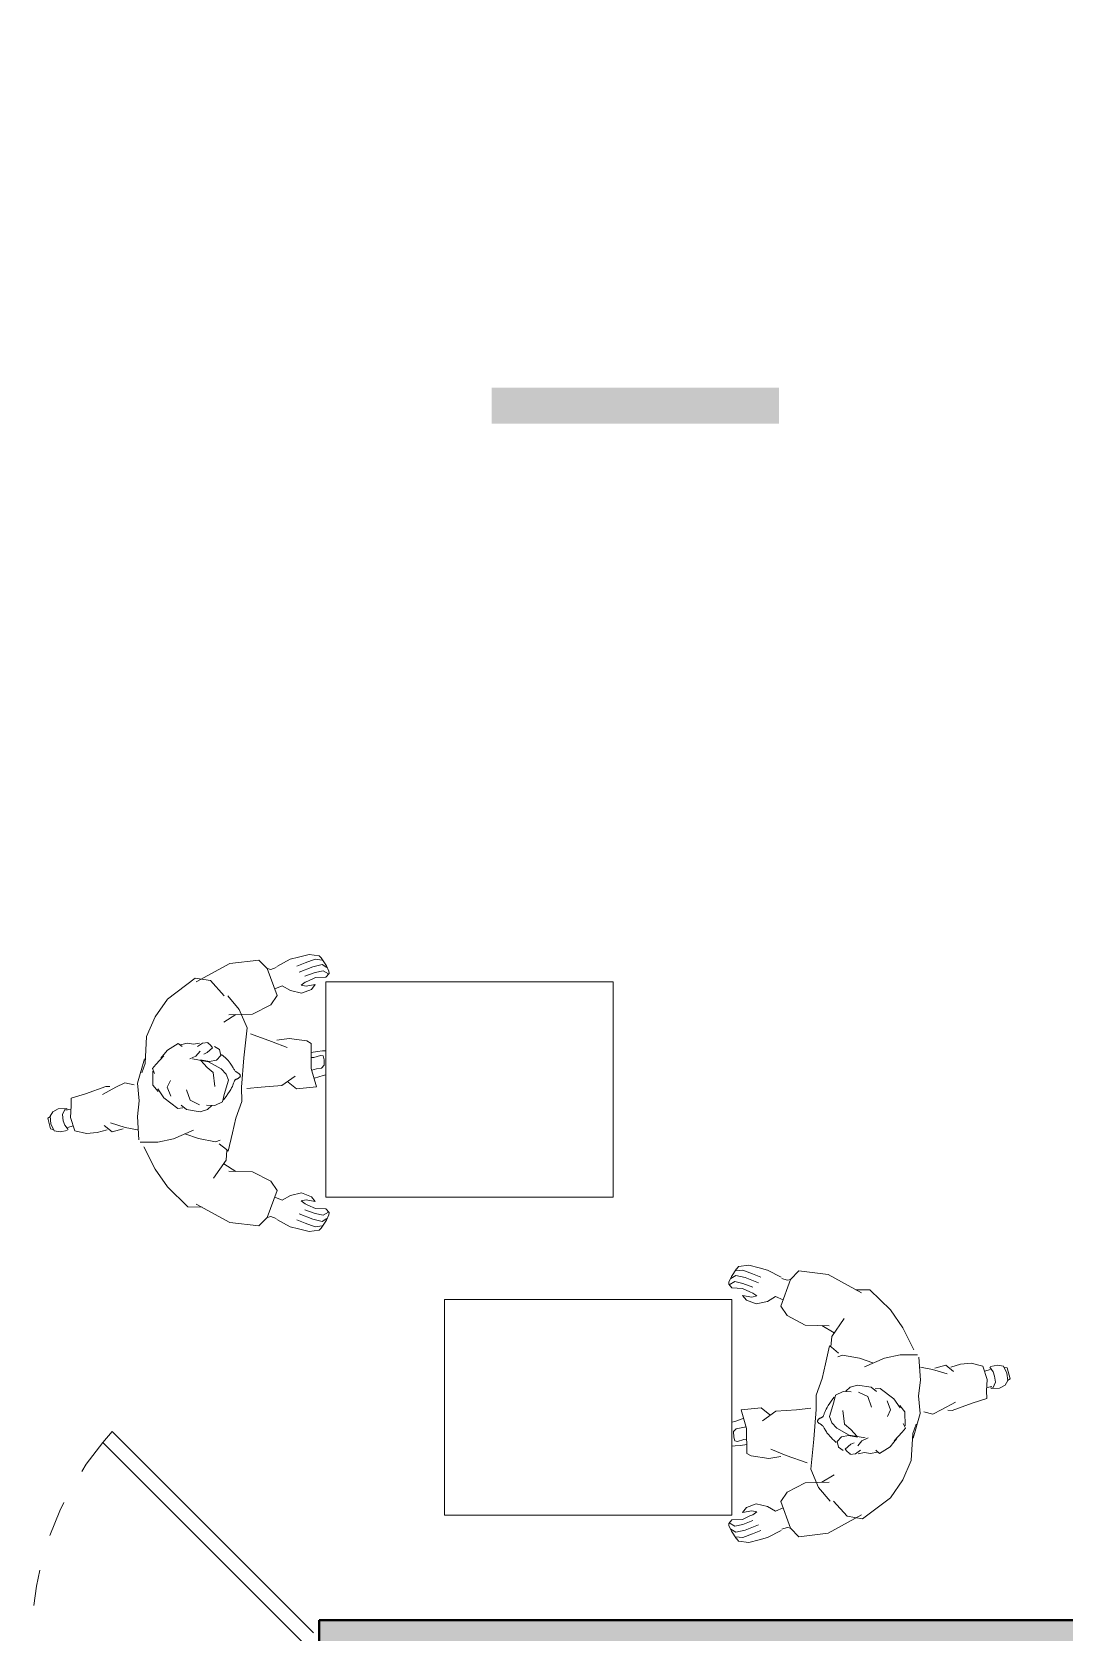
# Model space of a CAD drawing. Header units: millimetres. Extents: x 114 to 1075, y 58 to 426.
# Drawn here: x 1061.306 to 1064.182, y 198.339 to 202.796 of the extents above; entities that cross this region are included whole.
import ezdxf

# ---------------------------------------------------------------- set-up
doc = ezdxf.new("R2010")
doc.units = ezdxf.units.MM
doc.linetypes.add('HIDDEN', pattern=[0.375, 0.25, -0.125])
for name, color, linetype, lineweight in [('ARREDI attrezzature - furniture', 175, 'Continuous', 9), ('MURATURA sezioni - section wall', 7, 'Continuous', 40), ('PORTE finestre - doors windows', 252, 'Continuous', 5), ('PROIEZIONI finissime - fine lines', 251, 'Continuous', 9)]:
    doc.layers.add(name, color=color, linetype=linetype, lineweight=lineweight)
doc.layers.add('pilastri', color=1, linetype='Continuous')

# ---------------------------------------------------------------- blocks, each defined once
blk = doc.blocks.new('A$C57B05513')
for p, q in [((-0.3611, 0.6319), (-0.2679, 0.6832)), ((-0.2679, 0.6832), (-0.1869, 0.6929)), ((-0.1869, 0.6929), (-0.1636, 0.6691)), ((-0.1642, 0.6693), (-0.154, 0.667)), ((-0.1636, 0.6691), (-0.1364, 0.5946)), ((-0.154, 0.667), (-0.139, 0.672)), ((-0.1369, 0.6754), (-0.0994, 0.6951)), ((-0.0994, 0.6951), (-0.0765, 0.7014)), ((-0.0577, 0.6849), (-0.0811, 0.6755)), ((-0.0765, 0.7014), (-0.047, 0.7087)), ((-0.037, 0.6744), (-0.0743, 0.6595)), ((-0.0306, 0.6953), (-0.0577, 0.6849)), ((-0.047, 0.7087), (-0.0189, 0.7051)), ((-0.0111, 0.6804), (-0.037, 0.6744)), ((-0.0103, 0.6928), (-0.0306, 0.6953)), ((-0.0189, 0.7051), (-0.0138, 0.6988)), ((-0.0132, 0.699), (0.0013, 0.6772)), ((0.0025, 0.6721), (-0.0111, 0.6804)), ((0.0013, 0.6772), (0.0082, 0.6616)), ((-0.4415, 0.5844), (-0.364, 0.6427)), ((-0.364, 0.6427), (-0.3212, 0.6357)), ((-0.3212, 0.6357), (-0.2831, 0.5933)), ((-0.0581, 0.6314), (-0.0691, 0.6231)), ((-0.0305, 0.6583), (-0.0588, 0.6479)), ((-0.0505, 0.6346), (-0.0581, 0.6314)), ((-0.0553, 0.6204), (-0.0298, 0.6249)), ((-0.0295, 0.6444), (-0.0505, 0.6346)), ((-0.0298, 0.6249), (-0.0408, 0.6114)), ((-0.0082, 0.663), (-0.0305, 0.6583)), ((0, 0.6457), (-0.0295, 0.6444)), ((0.0071, 0.6543), (-0.0082, 0.663)), ((0.0085, 0.6557), (0, 0.6457)), ((0.0082, 0.6616), (0.0085, 0.6557)), ((-0.4761, 0.5346), (-0.4415, 0.5844)), ((-0.2415, 0.5554), (-0.2737, 0.5938)), ((-0.1364, 0.5946), (-0.1539, 0.5684)), ((-0.1218, 0.6215), (-0.1429, 0.6125)), ((-0.0992, 0.6082), (-0.1218, 0.6215)), ((-0.0679, 0.6011), (-0.0992, 0.6082)), ((-0.0691, 0.6231), (-0.0553, 0.6204)), ((-0.0408, 0.6114), (-0.0679, 0.6011)), ((-0.2509, 0.541), (-0.2849, 0.5201)), ((-0.2043, 0.5423), (-0.2707, 0.5405)), ((-0.2198, 0.5047), (-0.2415, 0.5554)), ((-0.1539, 0.5684), (-0.2043, 0.5423)), ((-0.4994, 0.4801), (-0.4761, 0.5346)), ((-0.2284, 0.4207), (-0.2198, 0.5047)), ((-0.4994, 0.4801), (-0.5037, 0.4051)), ((-0.4411, 0.4422), (-0.4114, 0.4608)), ((-0.4114, 0.4608), (-0.4006, 0.4519)), ((-0.4052, 0.4573), (-0.3864, 0.4613)), ((-0.3864, 0.4613), (-0.369, 0.4585)), ((-0.369, 0.4585), (-0.3519, 0.4618)), ((-0.3578, 0.4519), (-0.3443, 0.4618)), ((-0.3443, 0.4618), (-0.3285, 0.4635)), ((-0.331, 0.4352), (-0.3159, 0.449)), ((-0.3207, 0.4555), (-0.33, 0.4631)), ((-0.3159, 0.449), (-0.3207, 0.4555)), ((-0.2967, 0.4437), (-0.3104, 0.4523)), ((-0.2099, 0.4872), (-0.1515, 0.4665)), ((-0.1515, 0.4665), (-0.1083, 0.4494)), ((-0.1368, 0.4696), (-0.1028, 0.4746)), ((-0.1028, 0.4746), (-0.0537, 0.4679)), ((-0.0537, 0.4679), (-0.0413, 0.4609)), ((-0.0413, 0.4609), (-0.0412, 0.3912)), ((-0.505, 0.4183), (-0.5248, 0.3498)), ((-0.5037, 0.4051), (-0.5128, 0.3792)), ((-0.4831, 0.3909), (-0.4741, 0.4019)), ((-0.4741, 0.4019), (-0.4515, 0.4262)), ((-0.4595, 0.4197), (-0.4513, 0.4297)), ((-0.4513, 0.4297), (-0.4411, 0.4422)), ((-0.3791, 0.4176), (-0.3622, 0.4257)), ((-0.327, 0.41), (-0.3715, 0.4176)), ((-0.3622, 0.4257), (-0.3506, 0.4398)), ((-0.3497, 0.4155), (-0.3248, 0.4108)), ((-0.3486, 0.4136), (-0.331, 0.3939)), ((-0.3404, 0.4314), (-0.331, 0.4352)), ((-0.2923, 0.3904), (-0.327, 0.41)), ((-0.3248, 0.4108), (-0.3053, 0.4142)), ((-0.3053, 0.4142), (-0.2929, 0.4275)), ((-0.2929, 0.4275), (-0.2967, 0.4437)), ((-0.2852, 0.4252), (-0.2909, 0.43)), ((-0.2803, 0.4208), (-0.2852, 0.4252)), ((-0.2761, 0.4167), (-0.2803, 0.4208)), ((-0.2726, 0.4129), (-0.2761, 0.4167)), ((-0.2696, 0.4094), (-0.2726, 0.4129)), ((-0.2671, 0.4062), (-0.2696, 0.4094)), ((-0.2649, 0.4032), (-0.2671, 0.4062)), ((-0.2631, 0.4004), (-0.2649, 0.4032)), ((-0.235, 0.3387), (-0.2284, 0.4207)), ((-0.0414, 0.4359), (-0.0241, 0.4384)), ((-0.0337, 0.4217), (-0.0403, 0.4214)), ((-0.0157, 0.4274), (-0.0337, 0.4217)), ((-0.0241, 0.4384), (-0.0093, 0.4399)), ((-0.0082, 0.4259), (-0.0157, 0.4274)), ((-0.0093, 0.4399), (0, 0.4403)), ((-0.0055, 0.4154), (-0.0082, 0.4259)), ((-0.0048, 0.4001), (-0.0055, 0.4154)), ((-0.4773, 0.3772), (-0.4831, 0.3909)), ((-0.4823, 0.384), (-0.4821, 0.3446)), ((-0.4422, 0.3391), (-0.4333, 0.3579)), ((-0.331, 0.3939), (-0.3138, 0.3798)), ((-0.3138, 0.3798), (-0.3092, 0.341)), ((-0.2784, 0.3754), (-0.2923, 0.3904)), ((-0.2835, 0.3184), (-0.2716, 0.3583)), ((-0.2716, 0.3583), (-0.2784, 0.3754)), ((-0.2614, 0.3978), (-0.2631, 0.4004)), ((-0.2599, 0.3953), (-0.2614, 0.3978)), ((-0.2586, 0.393), (-0.2599, 0.3953)), ((-0.2573, 0.3909), (-0.2586, 0.393)), ((-0.2562, 0.3889), (-0.2573, 0.3909)), ((-0.255, 0.3871), (-0.2562, 0.3889)), ((-0.2554, 0.3553), (-0.2548, 0.3566)), ((-0.2538, 0.3854), (-0.255, 0.3871)), ((-0.2548, 0.3566), (-0.2542, 0.3577)), ((-0.2542, 0.3577), (-0.2535, 0.3586)), ((-0.2525, 0.384), (-0.2538, 0.3854)), ((-0.2535, 0.3586), (-0.2528, 0.3594)), ((-0.2528, 0.3594), (-0.2519, 0.3601)), ((-0.2512, 0.3827), (-0.2525, 0.384)), ((-0.2519, 0.3601), (-0.2509, 0.3606)), ((-0.2498, 0.3815), (-0.2512, 0.3827)), ((-0.2509, 0.3606), (-0.2498, 0.3611)), ((-0.2483, 0.3805), (-0.2498, 0.3815)), ((-0.2498, 0.3611), (-0.2487, 0.3616)), ((-0.2487, 0.3616), (-0.2476, 0.362)), ((-0.2469, 0.3795), (-0.2483, 0.3805)), ((-0.2476, 0.362), (-0.2465, 0.3624)), ((-0.2455, 0.3787), (-0.2469, 0.3795)), ((-0.2465, 0.3624), (-0.2453, 0.3629)), ((-0.2442, 0.3779), (-0.2455, 0.3787)), ((-0.2453, 0.3629), (-0.2442, 0.3635)), ((-0.2429, 0.3771), (-0.2442, 0.3779)), ((-0.2442, 0.3635), (-0.2432, 0.3641)), ((-0.2432, 0.3641), (-0.2423, 0.3649)), ((-0.2418, 0.3764), (-0.2429, 0.3771)), ((-0.2423, 0.3649), (-0.2414, 0.3657)), ((-0.2409, 0.3756), (-0.2418, 0.3764)), ((-0.2414, 0.3657), (-0.2406, 0.3665)), ((-0.2401, 0.3749), (-0.2409, 0.3756)), ((-0.2406, 0.3665), (-0.24, 0.3674)), ((-0.2395, 0.3741), (-0.2401, 0.3749)), ((-0.24, 0.3674), (-0.2394, 0.3683)), ((-0.239, 0.3733), (-0.2395, 0.3741)), ((-0.2394, 0.3683), (-0.239, 0.3691)), ((-0.2387, 0.3725), (-0.239, 0.3733)), ((-0.239, 0.3691), (-0.2387, 0.37)), ((-0.2386, 0.3717), (-0.2387, 0.3725)), ((-0.2387, 0.37), (-0.2385, 0.3709)), ((-0.2385, 0.3709), (-0.2386, 0.3717)), ((-0.1227, 0.3435), (-0.0857, 0.3702)), ((-0.0412, 0.3912), (-0.0262, 0.3397)), ((-0.0396, 0.3868), (-0.0263, 0.39)), ((-0.0081, 0.3715), (-0.0319, 0.3638)), ((-0.0263, 0.39), (-0.0121, 0.392)), ((-0.0121, 0.392), (-0.0048, 0.4001)), ((0, 0.3736), (-0.0081, 0.3715)), ((-0.7096, 0.3082), (-0.6694, 0.3208)), ((-0.6694, 0.3208), (-0.6133, 0.3412)), ((-0.6227, 0.3186), (-0.5849, 0.3388)), ((-0.6133, 0.3412), (-0.6017, 0.3406)), ((-0.5849, 0.3388), (-0.5599, 0.3513)), ((-0.5599, 0.3513), (-0.5343, 0.3455)), ((-0.5248, 0.3498), (-0.5199, 0.3008)), ((-0.4821, 0.3446), (-0.4674, 0.3273)), ((-0.4682, 0.3342), (-0.4514, 0.309)), ((-0.4325, 0.3144), (-0.4422, 0.3391)), ((-0.3786, 0.3026), (-0.3885, 0.3317)), ((-0.2882, 0.2987), (-0.2835, 0.3184)), ((-0.2851, 0.304), (-0.2783, 0.3129)), ((-0.2783, 0.3129), (-0.2729, 0.3205)), ((-0.2729, 0.3205), (-0.2686, 0.3271)), ((-0.2686, 0.3271), (-0.2652, 0.3326)), ((-0.2652, 0.3326), (-0.2627, 0.3373)), ((-0.2627, 0.3373), (-0.2608, 0.3412)), ((-0.2608, 0.3412), (-0.2594, 0.3445)), ((-0.2594, 0.3445), (-0.2583, 0.3474)), ((-0.2583, 0.3474), (-0.2574, 0.3498)), ((-0.2574, 0.3498), (-0.2567, 0.3519)), ((-0.2567, 0.3519), (-0.256, 0.3538)), ((-0.256, 0.3538), (-0.2554, 0.3553)), ((-0.2345, 0.2991), (-0.235, 0.3387)), ((-0.22, 0.3353), (-0.1803, 0.3394)), ((-0.1803, 0.3394), (-0.1227, 0.3435)), ((-0.0819, 0.3341), (-0.1055, 0.3535)), ((-0.0262, 0.3397), (-0.0819, 0.3341)), ((-0.768, 0.2582), (-0.7608, 0.2707)), ((-0.7608, 0.2707), (-0.7456, 0.2791)), ((-0.7456, 0.2791), (-0.722, 0.2802)), ((-0.7339, 0.2628), (-0.7265, 0.2792)), ((-0.7265, 0.2792), (-0.7204, 0.2784)), ((-0.7112, 0.2776), (-0.7242, 0.2747)), ((-0.7111, 0.2551), (-0.7092, 0.287)), ((-0.7092, 0.287), (-0.7096, 0.3082)), ((-0.5199, 0.3008), (-0.5253, 0.2571)), ((-0.4514, 0.309), (-0.4127, 0.2799)), ((-0.4127, 0.2799), (-0.3986, 0.2814)), ((-0.4029, 0.2886), (-0.3882, 0.2765)), ((-0.3882, 0.2765), (-0.3503, 0.2706)), ((-0.3525, 0.2901), (-0.3786, 0.3026)), ((-0.3503, 0.2706), (-0.3295, 0.2765)), ((-0.3323, 0.2893), (-0.3098, 0.2881)), ((-0.3295, 0.2765), (-0.3177, 0.2878)), ((-0.3098, 0.2881), (-0.2882, 0.2987)), ((-0.2513, 0.2527), (-0.2345, 0.2991)), ((-0.7745, 0.2531), (-0.7675, 0.2579)), ((-0.7668, 0.2227), (-0.7745, 0.2531)), ((-0.7661, 0.2374), (-0.768, 0.2582)), ((-0.7566, 0.2176), (-0.7661, 0.2374)), ((-0.7314, 0.2455), (-0.7339, 0.2628)), ((-0.7274, 0.2338), (-0.7314, 0.2455)), ((-0.7179, 0.2209), (-0.7274, 0.2338)), ((-0.704, 0.2314), (-0.719, 0.227)), ((-0.6991, 0.218), (-0.7111, 0.2551)), ((-0.5958, 0.215), (-0.6176, 0.2328)), ((-0.559, 0.2272), (-0.5998, 0.2397)), ((-0.5652, 0.2233), (-0.5958, 0.215)), ((-0.5252, 0.2204), (-0.559, 0.2272)), ((-0.5253, 0.2571), (-0.5209, 0.1928)), ((-0.2606, 0.2117), (-0.2513, 0.2527)), ((-0.7602, 0.2215), (-0.7668, 0.2227)), ((-0.7404, 0.2147), (-0.7566, 0.2176)), ((-0.7204, 0.2187), (-0.7404, 0.2147)), ((-0.6667, 0.2098), (-0.6991, 0.218)), ((-0.6371, 0.2127), (-0.6667, 0.2098)), ((-0.6095, 0.2205), (-0.6371, 0.2127)), ((-0.517, 0.1864), (-0.4687, 0.1861)), ((-0.4687, 0.1861), (-0.4249, 0.1957)), ((-0.4249, 0.1957), (-0.369, 0.2195)), ((-0.393, 0.2088), (-0.355, 0.196)), ((-0.355, 0.196), (-0.308, 0.1873)), ((-0.308, 0.1873), (-0.2951, 0.1919)), ((-0.2974, 0.1817), (-0.2774, 0.1654)), ((-0.2722, 0.1611), (-0.2606, 0.2117)), ((-0.5071, 0.1726), (-0.4761, 0.1111)), ((-0.3128, 0.0856), (-0.278, 0.1355)), ((-0.278, 0.1355), (-0.2758, 0.1641)), ((-0.2774, 0.1654), (-0.2722, 0.1611)), ((-0.4761, 0.1111), (-0.4415, 0.0613)), ((-0.2509, 0.1047), (-0.2849, 0.1256)), ((-0.2043, 0.1034), (-0.2707, 0.1053)), ((-0.1539, 0.0773), (-0.2043, 0.1034)), ((-0.4415, 0.0613), (-0.3844, 0.0057)), ((-0.1636, -0.0234), (-0.1364, 0.0511)), ((-0.1364, 0.0511), (-0.1539, 0.0773)), ((-0.0679, 0.0446), (-0.0992, 0.0375)), ((-0.0408, 0.0343), (-0.0679, 0.0446)), ((-0.3844, 0.0057), (-0.3451, 0.005)), ((-0.3611, 0.0138), (-0.2679, -0.0374)), ((-0.1218, 0.0242), (-0.1429, 0.0332)), ((-0.0992, 0.0375), (-0.1218, 0.0242)), ((-0.0691, 0.0226), (-0.0553, 0.0254)), ((-0.0581, 0.0143), (-0.0691, 0.0226)), ((-0.0505, 0.0111), (-0.0581, 0.0143)), ((-0.0553, 0.0254), (-0.0298, 0.0208)), ((-0.0295, 0.0013), (-0.0505, 0.0111)), ((-0.0298, 0.0208), (-0.0408, 0.0343)), ((0, 0), (-0.0295, 0.0013)), ((0.0085, -0.01), (0, 0)), ((-0.2679, -0.0374), (-0.1869, -0.0472)), ((-0.1869, -0.0472), (-0.1636, -0.0234)), ((-0.1642, -0.0236), (-0.154, -0.0213)), ((-0.154, -0.0213), (-0.139, -0.0263)), ((-0.1369, -0.0297), (-0.0994, -0.0494)), ((-0.0577, -0.0392), (-0.0811, -0.0298)), ((-0.037, -0.0287), (-0.0743, -0.0138)), ((-0.0305, -0.0126), (-0.0588, -0.0022)), ((-0.0306, -0.0496), (-0.0577, -0.0392)), ((-0.0111, -0.0347), (-0.037, -0.0287)), ((-0.0082, -0.0173), (-0.0305, -0.0126)), ((-0.0132, -0.0533), (0.0013, -0.0315)), ((0.0025, -0.0263), (-0.0111, -0.0347)), ((0.0071, -0.0086), (-0.0082, -0.0173)), ((0.0013, -0.0315), (0.0082, -0.0159)), ((0.0082, -0.0159), (0.0085, -0.01)), ((-0.0994, -0.0494), (-0.0765, -0.0556)), ((-0.0765, -0.0556), (-0.047, -0.0629)), ((-0.047, -0.0629), (-0.0189, -0.0594)), ((-0.0103, -0.0471), (-0.0306, -0.0496)), ((-0.0189, -0.0594), (-0.0138, -0.0531))]:
    blk.add_line(p, q)

msp = doc.modelspace()

# ---------------------------------------------------------------- hatches: boundary and pattern name
at = {"layer": 'pilastri', "true_color": 0x636466, "transparency": 33554687}
h = msp.add_hatch(color=251, dxfattribs=at)
h.dxf.hatch_style = 1
h.paths.add_polyline_path([(1049.7235, 190.8488), (1049.7235, 193.0988), (1049.4235, 193.0988), (1049.4235, 186.6888), (1049.7235, 186.6888), (1049.7235, 188.7688)])
h.paths.add_polyline_path([(1051.6095, 186.6888), (1050.0235, 186.6888), (1050.0235, 186.3888), (1051.6095, 186.3888)])
h.paths.add_polyline_path([(1055.4527, 186.6888), (1053.4095, 186.6888), (1053.4095, 186.3888), (1055.4527, 186.3888)])
h.paths.add_polyline_path([(1056.3177, 186.6888), (1056.0527, 186.6888), (1056.0527, 186.3888), (1056.3177, 186.3888)])
h.paths.add_polyline_path([(1058.0177, 186.6888), (1057.8177, 186.6888), (1057.8177, 186.3888), (1058.0177, 186.3888)])
h.paths.add_polyline_path([(1059.7177, 186.6888), (1059.5177, 186.6888), (1059.5177, 186.3888), (1059.7177, 186.3888)])
h.paths.add_polyline_path([(1061.4827, 186.6888), (1061.2177, 186.6888), (1061.2177, 186.3888), (1061.4827, 186.3888)])
h.paths.add_polyline_path([(1062.3477, 186.6888), (1062.0827, 186.6888), (1062.0827, 186.3888), (1062.3477, 186.3888)])
h.paths.add_polyline_path([(1064.0477, 186.6888), (1063.8477, 186.6888), (1063.8477, 186.3888), (1064.0477, 186.3888)])
h.paths.add_polyline_path([(1065.7477, 186.6888), (1065.5477, 186.6888), (1065.5477, 186.3888), (1065.7477, 186.3888)])
h.paths.add_polyline_path([(1067.5123, 186.6888), (1067.2477, 186.6888), (1067.2477, 186.3888), (1067.5123, 186.3888)])
h.paths.add_polyline_path([(1068.3773, 186.6888), (1068.1123, 186.6888), (1068.1123, 186.3888), (1068.3773, 186.3888)])
h.paths.add_polyline_path([(1070.0773, 186.6888), (1069.8773, 186.6888), (1069.8773, 186.3888), (1070.0773, 186.3888)])
h.paths.add_polyline_path([(1071.7773, 186.6888), (1071.5773, 186.6888), (1071.5773, 186.3888), (1071.7773, 186.3888)])
h.paths.add_polyline_path([(1073.5419, 186.6888), (1073.2773, 186.6888), (1073.2773, 186.3888), (1073.5419, 186.3888)])
h.paths.add_polyline_path([(1074.1419, 187.1888), (1073.8419, 187.1888), (1073.8419, 186.6888), (1074.1419, 186.6888)])
h.paths.add_polyline_path([(1074.1419, 189.1438), (1073.8419, 189.1438), (1073.8419, 188.6888), (1074.1419, 188.6888)])
h.paths.add_polyline_path([(1074.1419, 191.0988), (1073.8419, 191.0988), (1073.8419, 190.6438), (1074.1419, 190.6438)])
h.paths.add_polyline_path([(1074.1419, 198.7001), (1073.8419, 198.7001), (1073.8419, 198.3737), (1071.6325, 198.3737), (1071.6325, 199.4459), (1071.6064, 199.4459), (1071.6064, 199.0835), (1071.5564, 199.0835), (1071.5564, 199.4459), (1071.5325, 199.4459), (1071.5325, 198.3752), (1068.1419, 198.3752), (1068.1419, 199.6737), (1067.9419, 199.6737), (1067.9419, 198.3752), (1062.2222, 198.3752), (1062.1057, 198.3752), (1062.1057, 198.2752), (1067.9383, 198.2752), (1067.9383, 196.2752), (1068.1661, 196.2752), (1068.1661, 196.3752), (1068.0383, 196.3752), (1068.0383, 198.2752), (1069.9666, 198.2752), (1069.9666, 196.8025), (1069.9666, 196.3752), (1069.0161, 196.3752), (1069.0161, 196.2752), (1069.9666, 196.2752), (1069.9666, 195.4588), (1070.1272, 195.4588), (1070.1272, 195.5588), (1070.0666, 195.5588), (1070.0666, 196.9252), (1070.1839, 196.9252), (1070.1839, 197.0252), (1070.0666, 197.0252), (1070.0666, 198.2752), (1070.9366, 198.2752), (1070.9366, 197.0252), (1070.7839, 197.0252), (1070.7839, 196.9252), (1071.0366, 196.9252), (1071.1353, 196.9252), (1071.1353, 197.0252), (1071.0366, 197.0252), (1071.0366, 198.2752), (1071.9019, 198.2752), (1071.9019, 197.0252), (1071.7353, 197.0252), (1071.7353, 196.9252), (1071.9019, 196.9252), (1071.9019, 195.5588), (1070.7272, 195.5588), (1070.7272, 195.4588), (1072.0066, 195.4588), (1072.0625, 195.4588), (1072.0625, 195.5588), (1072.0019, 195.5588), (1072.0019, 196.9252), (1072.1193, 196.9252), (1072.1193, 197.0252), (1072.0019, 197.0252), (1072.0019, 198.2752), (1072.8719, 198.2752), (1072.8719, 197.0252), (1072.7193, 197.0252), (1072.7193, 196.9252), (1072.9719, 196.9252), (1073.0706, 196.9252), (1073.0706, 197.0252), (1072.9719, 197.0252), (1072.9719, 198.2752), (1073.8419, 198.2752), (1073.8419, 197.0252), (1073.6706, 197.0252), (1073.6706, 196.9252), (1073.8419, 196.9252), (1073.8419, 196.3752), (1073.8419, 195.5588), (1072.6625, 195.5588), (1072.6625, 195.4588), (1073.8419, 195.4588), (1073.8419, 194.4588), (1067.543, 194.4588), (1067.543, 194.3588), (1073.8419, 194.3588), (1073.8419, 193.6988), (1074.1419, 193.6988)])
h.paths.add_polyline_path([(1074.1419, 193.0988), (1073.8419, 193.0988), (1073.8419, 192.5988), (1074.1419, 192.5988)])
h.paths.add_polyline_path([(1074.1419, 200.7658), (1073.8419, 200.7658), (1073.8419, 200.4237), (1071.6325, 200.4237), (1071.6325, 201.6237), (1073.8419, 201.6237), (1073.8419, 201.4658), (1074.1419, 201.4658), (1074.1419, 202.0501), (1073.8419, 202.0501), (1073.8419, 201.7237), (1071.6325, 201.7237), (1071.6325, 202.7959), (1071.6064, 202.7959), (1071.6064, 202.4335), (1071.5564, 202.4335), (1071.5564, 202.7959), (1071.5325, 202.7959), (1071.5325, 201.7237), (1068.9919, 201.7237), (1068.9919, 201.6987), (1069.3837, 201.6987), (1069.3837, 201.6487), (1068.9919, 201.6487), (1068.9919, 201.6237), (1071.5325, 201.6237), (1071.5325, 200.4237), (1068.9919, 200.4237), (1068.9919, 200.3987), (1069.3837, 200.3987), (1069.3837, 200.3487), (1068.9919, 200.3487), (1068.9919, 200.3237), (1071.5325, 200.3237), (1071.5325, 200.2459), (1071.6325, 200.2459), (1071.6325, 200.3237), (1072.4919, 200.3237), (1072.4919, 200.2537), (1072.5919, 200.2537), (1072.5919, 200.3237), (1073.8419, 200.3237), (1073.8419, 200.2737), (1074.1419, 200.2737)])
h.paths.add_polyline_path([(1074.1419, 199.6737), (1073.8419, 199.6737), (1073.8419, 199.4537), (1072.5919, 199.4537), (1072.5919, 199.6537), (1072.4919, 199.6537), (1072.4919, 199.3537), (1073.8419, 199.3537), (1073.8419, 199.3001), (1074.1419, 199.3001)], flags=17)
h.paths.add_polyline_path([(1068.1419, 200.513), (1067.9419, 200.513), (1067.9419, 200.2737), (1068.1419, 200.2737), (1068.1419, 200.3237), (1068.1919, 200.3237), (1068.1919, 200.4237), (1068.1419, 200.4237)])
h = msp.add_hatch(color=251, dxfattribs=at)
h.dxf.hatch_style = 1
h.paths.add_polyline_path([(1063.3859, 201.8056), (1062.5859, 201.8056), (1062.5859, 201.7056), (1063.3859, 201.7056)])

# ---------------------------------------------------------------- linework, layer by layer
at = {"layer": 'ARREDI attrezzature - furniture'}
for points in [[(1062.1243, 200.1523), (1062.9243, 200.1523), (1062.9243, 199.5523), (1062.1243, 199.5523)], [(1063.2544, 198.6673), (1062.4544, 198.6673), (1062.4544, 199.2673), (1063.2544, 199.2673)]]:
    msp.add_lwpolyline(points, close=True, dxfattribs=at)
at = {"layer": 'MURATURA sezioni - section wall', "linetype": 'ByBlock'}
msp.add_line((1062.1057, 198.3752), (1062.1057, 198.2752), dxfattribs=at)
at = {"layer": 'MURATURA sezioni - section wall'}
for p, q in [((1062.4057, 198.3752), (1062.1057, 198.3752)), ((1067.9419, 198.3752), (1062.2222, 198.3752))]:
    msp.add_line(p, q, dxfattribs=at)
at = {"layer": 'PORTE finestre - doors windows', "linetype": 'ByBlock'}
msp.add_line((1061.503, 198.8697), (1061.5293, 198.8998), dxfattribs=at)
at = {"layer": 'PORTE finestre - doors windows'}
for p, q in [((1061.5293, 198.8998), (1062.0898, 198.3393)), ((1061.503, 198.8697), (1062.0615, 198.3111))]:
    msp.add_line(p, q, dxfattribs=at)
at = {"layer": 'PROIEZIONI finissime - fine lines', "linetype": 'HIDDEN', "ltscale": 0.2}
msp.add_arc((1062.1557, 198.3252), 0.85, 140.1682, 219.8318, dxfattribs=at)

# ---------------------------------------------------------------- block references
at = {"layer": 'ARREDI attrezzature - furniture'}
msp.add_blockref('A$C57B05513', (1062.1243, 199.5196), dxfattribs=at)
at = {"layer": 'ARREDI attrezzature - furniture', "rotation": 180}
msp.add_blockref('A$C57B05513', (1063.2544, 199.3), dxfattribs=at)

doc.saveas('drawing.dxf')
